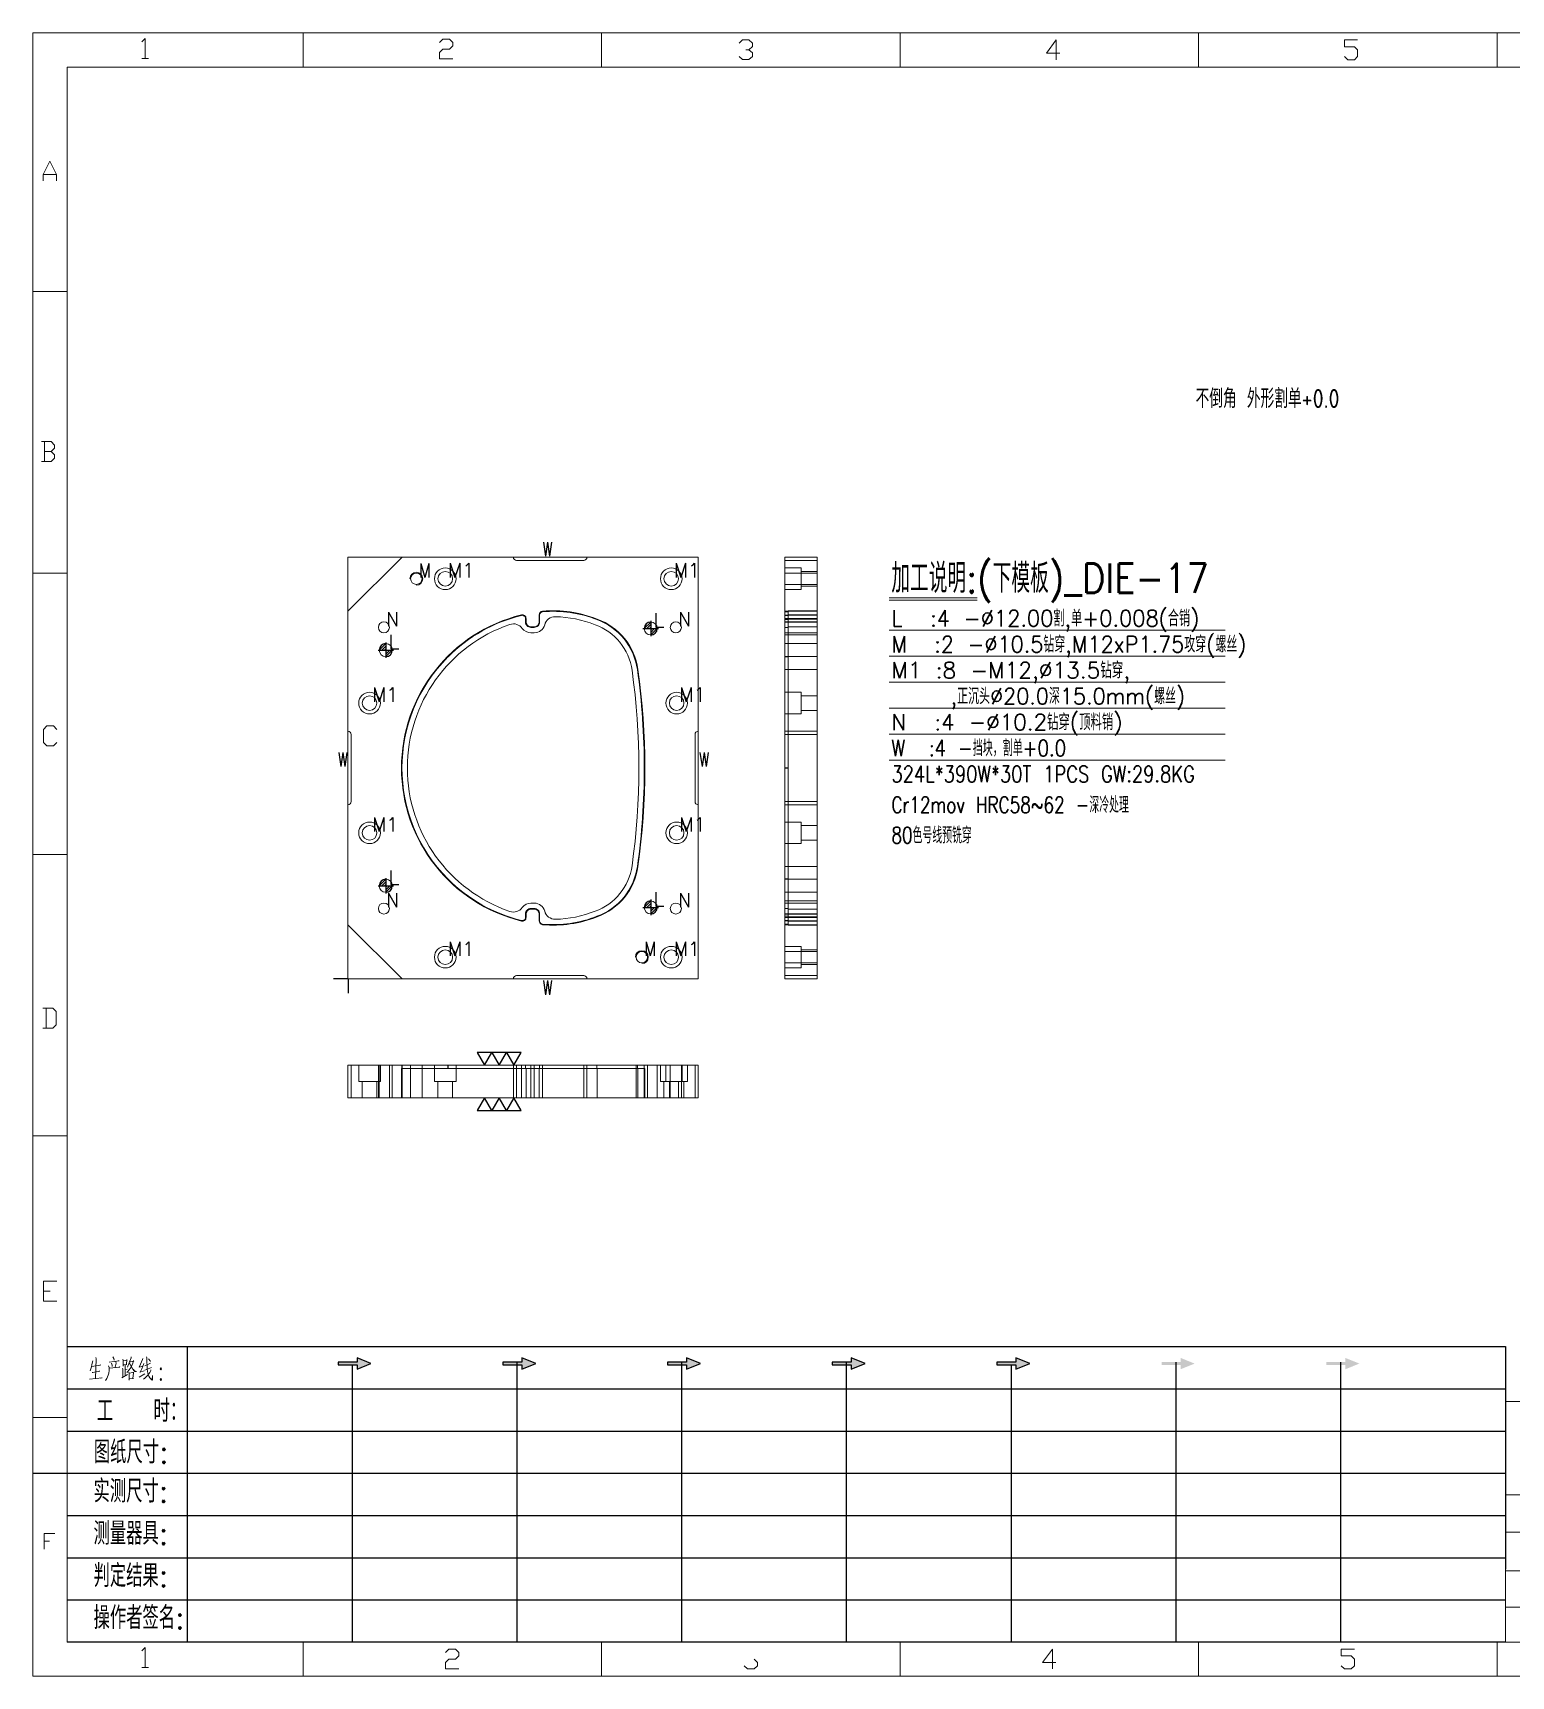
# Model space of a CAD drawing. Header units: millimetres. Extents: x 494 to 18201, y 224 to 11417.
# Drawn here: x 11613 to 12981, y 3577 to 5097 of the extents above; entities that cross this region are included whole.
import ezdxf
from ezdxf.enums import TextEntityAlignment as Align
from ezdxf.lldxf.tags import DXFTag

# ---------------------------------------------------------------- set-up
doc = ezdxf.new("R2010")
doc.units = ezdxf.units.MM
for name, color, linetype in [('DIE', 7, 'Continuous'), ('DIE_W', 1, 'Continuous'), ('DIM', 7, 'Continuous')]:
    doc.layers.add(name, color=color, linetype=linetype)
doc.layers.add('dim_temp', color=161, linetype='Continuous', lineweight=9)
doc.styles.add('chinesef_fs', font='txt.shx', dxfattribs={"bigfont": 'gbcbig.shx'})
doc.styles.add('gbenor', font='gbenor.shx', dxfattribs={"bigfont": 'gbcbig.shx'})
doc.styles.add('gbenor_', font='gbenor.shx', dxfattribs={"bigfont": 'gbcbig'})
doc.styles.get("Standard").update_dxf_attribs({"font": 'arial.ttf'})
doc.styles.add('TXT', font='txt.shx', dxfattribs={"width": 0.8, "bigfont": 'ctxt.shx'})
tags = doc.linetypes.add('DASHED', pattern='A,12.86,[0,arial.ttf,S=0,R=0,X=0,Y=0],-12.86', length=25.72).pattern_tags.tags
tags[12:13] = [DXFTag(74, 4), DXFTag(75, 0), DXFTag(340, '0'), DXFTag(46, 0.0), DXFTag(50, 0.0), DXFTag(44, 0.0), DXFTag(45, 0.0)]
doc.dimstyles.get("Standard").update_dxf_attribs({"dimtxt": 0.18, "dimasz": 0.18, "dimexe": 0.18, "dimexo": 0.0625, "dimgap": 0.09, "dimtad": 0, "dimtih": 1, "dimtoh": 1, "dimdec": 4, "dimzin": 0, "dimdsep": 46, "dimtxsty": 'Standard', "dimcen": 0.09, "dimadec": 0, "dimazin": 0, "dimtfac": 1, "dimtdec": 4, "dimtofl": 0, "dimtmove": 0, "dimatfit": 3, "dimfxl": 1, "dimtolj": 1, "dimtzin": 0, "dimarcsym": 0})

# ---------------------------------------------------------------- blocks, each defined once
blk = doc.blocks.new('*D21')
at = {"layer": 'Defpoints', "color": 0, "transparency": 16777216}
for p in [(11891.4, 4221.7), (11904.8, 4221.7), (11904.8, 4221.7)]:
    blk.add_point(p, dxfattribs=at)
at = {"layer": 'dim_temp', "color": 0, "lineweight": -2, "transparency": 16777216}
blk.add_line((11904.7, 4221.7), (11891.4, 4221.7), dxfattribs=at)
at = {"layer": 'dim_temp', "color": 0, "lineweight": 18, "transparency": 16777216, "insert": (11890.9, 4221.7), "char_height": 0.18, "attachment_point": 5}
blk.add_mtext('\\A1;0.0000', dxfattribs=at)
blk = doc.blocks.new('*D22')
at = {"layer": 'Defpoints', "color": 0, "transparency": 16777216}
for p in [(11904.8, 4221.7), (11904.8, 4221.7), (11904.8, 4208.4)]:
    blk.add_point(p, dxfattribs=at)
at = {"layer": 'dim_temp', "color": 0, "lineweight": -2, "transparency": 16777216}
blk.add_line((11904.8, 4221.6), (11904.8, 4208.4), dxfattribs=at)
at = {"layer": 'dim_temp', "color": 0, "lineweight": 18, "transparency": 16777216, "insert": (11904.8, 4207.9), "char_height": 0.18, "attachment_point": 5, "rotation": 90}
blk.add_mtext('\\A1;0.0000', dxfattribs=at)
blk = doc.blocks.new('pg_hx_L0')
at = {"color": 230}
for p, q in [((-0.6, 0), (0.6, 0)), ((-0.5, 0), (0, 0.5)), ((-0.3, 0), (0, 0.3)), ((-0.1, 0), (0, 0.1)), ((0, 0.6), (0, -0.6)), ((0.1, 0), (0, -0.1)), ((0.5, 0), (0, -0.5)), ((0.3, 0), (0, -0.3))]:
    blk.add_line(p, q, dxfattribs=at)
for start, end in [(90, 180), (270, 0)]:
    blk.add_arc((0, 0), 0.5, start, end, dxfattribs=at)
blk = doc.blocks.new('pg_hx_LLL0')
blk.add_blockref('pg_hx_L0', (0, 0))
blk = doc.blocks.new('YFFH+A0')
at = {"color": 4, "ltscale": 2}
blk.add_lwpolyline([(-3.46, -6), (0, -4), (-3.46, -2), (0, 0), (-3.46, 2), (0, 4), (-3.46, 6), (-3.46, -6)], close=True, dxfattribs=at)
blk = doc.blocks.new('XYMFH-A0')
at = {"xscale": 0.0833, "yscale": 0.0833, "zscale": 0.0833}
blk.add_blockref('YFFH+A0', (0, 0), dxfattribs=at)
blk = doc.blocks.new('U9')
for points in [[(-1468.2, -974.4), (-1468.2, -977.5), (-1458, -973.4), (-1468.2, -969.3), (-1468.2, -972.3), (-1482.1, -972.3), (-1482.1, -974.4)], [(-1347.7, -974.4), (-1347.7, -977.5), (-1337.5, -973.4), (-1347.7, -969.3), (-1347.7, -972.3), (-1361.6, -972.3), (-1361.6, -974.4)], [(-1227.2, -974.4), (-1227.2, -977.5), (-1217, -973.4), (-1227.2, -969.3), (-1227.2, -972.3), (-1241.1, -972.3), (-1241.1, -974.4)], [(-1106.7, -974.4), (-1106.7, -977.5), (-1096.5, -973.4), (-1106.7, -969.3), (-1106.7, -972.3), (-1120.6, -972.3), (-1120.6, -974.4)], [(-986.2, -974.4), (-986.2, -977.5), (-976, -973.4), (-986.2, -969.3), (-986.2, -972.3), (-1000.1, -972.3), (-1000.1, -974.4)], [(-865.7, -974.4), (-865.7, -977.5), (-855.5, -973.4), (-865.7, -969.3), (-865.7, -972.3), (-879.6, -972.3), (-879.6, -974.4)], [(-745.2, -974.4), (-745.2, -977.5), (-735, -973.4), (-745.2, -969.3), (-745.2, -972.3), (-759.1, -972.3), (-759.1, -974.4)]]:
    blk.add_hatch(color=3).paths.add_polyline_path(points)
at = {"color": 254, "lineweight": 18}
for p, q in [((-1705.3, 0), (-1705.3, -1202)), ((-1705.3, 0), (0, 0)), ((-1071, 0), (-1071, -25)), ((-852.6, 0), (-852.6, -25)), ((-634.3, 0), (-634.3, -25)), ((-1680.3, -1177.1), (-1680.3, -25)), ((-1680.3, -25), (-25, -25)), ((-1705.3, -189.2), (-1680.3, -189.2)), ((-1705.3, -395.1), (-1680.3, -395.1)), ((-1705.3, -601), (-1680.3, -601)), ((-1705.3, -806.9), (-1680.3, -806.9)), ((-628.2, -1001.2), (-25, -1001.2)), ((-1705.3, -1012.8), (-1680.3, -1012.8)), ((-628.1, -1069.5), (-25, -1069.5)), ((-25, -1096.6), (-628.1, -1096.6)), ((-25, -1125.1), (-628.1, -1125.1)), ((-25, -1151.5), (-628.1, -1151.5)), ((-1680.3, -1177.1), (-25, -1177.1)), ((-1071, -1202), (-1071, -1177.1)), ((-852.6, -1202), (-852.6, -1177.1)), ((-634.3, -1202), (-634.3, -1177.1)), ((-1705.3, -1202), (0, -1202))]:
    blk.add_line(p, q, dxfattribs=at)
at = {"color": 254, "linetype": 'Continuous', "lineweight": 18}
for p, q in [((-1507.7, 0), (-1507.7, -25)), ((-1289.4, 0), (-1289.4, -25)), ((-628.2, -1001.2), (-628.2, -1177.1)), ((-628.1, -1001.2), (-628.1, -1177.1)), ((-1507.7, -1202), (-1507.7, -1177.1)), ((-1289.4, -1202), (-1289.4, -1177.1))]:
    blk.add_line(p, q, dxfattribs=at)
for p, q in [((-1679.7, -961), (-628.1, -961)), ((-628.1, -961), (-628.1, -1123.7)), ((-1679.7, -991.9), (-628.1, -991.9)), ((-1680.3, -1022.8), (-628.1, -1022.8)), ((-1705.2, -1053.6), (-628.1, -1053.6)), ((-1680.3, -1084.5), (-628.1, -1084.5)), ((-1680.3, -1115.4), (-628.1, -1115.4)), ((-1680.3, -1146.2), (-628.1, -1146.2))]:
    blk.add_line(p, q)
at = {"color": 254}
for p, q in [((-1592.2, -1177.1), (-1592.2, -961)), ((-1351.1, -1177.1), (-1351.1, -972.3)), ((-1230.6, -1177.1), (-1230.6, -972.3)), ((-1110.1, -1177.1), (-1110.1, -972.3)), ((-869.1, -1177.1), (-869.1, -972.3)), ((-748.6, -1177.1), (-748.6, -972.3)), ((-1471.6, -1177.1), (-1471.6, -974.3)), ((-989.6, -1177.1), (-989.6, -974.4)), ((-628.1, -1177.1), (-1679.7, -1177.1))]:
    blk.add_line(p, q, dxfattribs=at)
at = {"color": 92, "lineweight": 18}
for points in [[(-1625.6, -6.6), (-1623.2, -4.1), (-1623.2, -18.7)], [(-1407.8, -7), (-1405.4, -4.6), (-1400.5, -4.6), (-1398.1, -7), (-1398.1, -9.4), (-1400.5, -11.9), (-1405.4, -11.9), (-1407.8, -14.3), (-1407.8, -19.1), (-1398.1, -19.1)], [(-1188.7, -7.5), (-1186.3, -5), (-1181.5, -5), (-1179, -7.5), (-1179, -9.9), (-1181.5, -12.3), (-1183.9, -12.3)], [(-954.2, -14.9), (-963.9, -14.9), (-956.7, -5.2), (-956.7, -19.8)], [(-746, -17.4), (-743.5, -19.8), (-738.7, -19.8), (-736.3, -17.4), (-736.3, -12.5), (-738.7, -10.1), (-746, -10.1), (-746, -5.2), (-736.3, -5.2)], [(-1625.6, -18.7), (-1620.7, -18.7)], [(-1181.5, -12.3), (-1179, -14.7), (-1179, -17.2), (-1181.5, -19.6), (-1186.3, -19.6), (-1188.7, -17.2)], [(-1697.8, -108.3), (-1697.8, -103.5), (-1692.9, -93.8), (-1688.1, -103.5), (-1688.1, -108.3)], [(-1697.8, -103.5), (-1688.1, -103.5)], [(-1691.8, -306.3), (-1689.4, -303.9), (-1689.4, -301.5), (-1691.8, -299), (-1699.1, -299)], [(-1696.7, -299), (-1696.7, -313.6)], [(-1699.1, -313.6), (-1691.8, -313.6), (-1689.4, -311.2), (-1689.4, -308.7), (-1691.8, -306.3), (-1696.7, -306.3)], [(-1687.7, -519.2), (-1690.1, -521.6), (-1695, -521.6), (-1697.4, -519.2), (-1697.4, -509.5), (-1695, -507), (-1690.1, -507), (-1687.7, -509.5)], [(-1697.9, -728.1), (-1690.6, -728.1), (-1688.2, -725.6), (-1688.2, -715.9), (-1690.6, -713.5), (-1697.9, -713.5)], [(-1695.5, -713.5), (-1695.5, -728.1)], [(-1687.7, -927.7), (-1697.4, -927.7), (-1697.4, -913.2), (-1687.7, -913.2)], [(-1697.4, -920.4), (-1692.6, -920.4)], [(-1697, -1109.2), (-1697, -1097.6), (-1689.2, -1097.6)], [(-1697, -1103.4), (-1693.1, -1103.4)], [(-1625.6, -1183.5), (-1623.2, -1181.1), (-1623.2, -1195.7)], [(-1403.4, -1184.7), (-1401, -1182.3), (-1396.1, -1182.3), (-1393.7, -1184.7), (-1393.7, -1187.1), (-1396.1, -1189.5), (-1401, -1189.5), (-1403.4, -1192), (-1403.4, -1196.8), (-1393.7, -1196.8)], [(-1177.8, -1189.5), (-1175.3, -1192), (-1175.3, -1194.4), (-1177.8, -1196.8), (-1182.6, -1196.8), (-1185, -1194.4)], [(-957, -1192), (-966.7, -1192), (-959.4, -1182.3), (-959.4, -1196.8)], [(-748.3, -1194.4), (-745.9, -1196.8), (-741, -1196.8), (-738.6, -1194.4), (-738.6, -1189.5), (-741, -1187.1), (-748.3, -1187.1), (-748.3, -1182.3), (-738.6, -1182.3)], [(-1625.6, -1195.7), (-1620.7, -1195.7)]]:
    blk.add_lwpolyline(points, dxfattribs=at)
at = {"color": 92, "lineweight": 0}
for points in [[(-1661.5, -971.4), (-1661.6, -972.2), (-1662.1, -974.3), (-1662.5, -975.8), (-1662.9, -977.3), (-1663.4, -978.7)], [(-1659.2, -968.9), (-1659, -969.9), (-1659.4, -984.4)], [(-1649.6, -972.4), (-1642.2, -971.4), (-1642.4, -971.3), (-1643, -971.5)], [(-1647.2, -975.5), (-1647.3, -974.5), (-1647.8, -973)], [(-1646.8, -968.4), (-1646.1, -969.8), (-1645.8, -970.8)], [(-1644.5, -972.2), (-1644.4, -973.2), (-1645.2, -976.1)], [(-1639.4, -970.2), (-1639.2, -971.1), (-1639.2, -972.4), (-1639.2, -974.3), (-1639.2, -975.4), (-1639.1, -974.4), (-1636.5, -974), (-1636.7, -974), (-1636.5, -970.4), (-1636.5, -970.7), (-1636.5, -971), (-1639.1, -971.4)], [(-1634.2, -972.1), (-1633.9, -972.2), (-1631.4, -971.7), (-1631.6, -971.1), (-1632.2, -973.2), (-1632.8, -974.7), (-1633.2, -975.6), (-1633.9, -976.7), (-1635, -978.2), (-1635.8, -979.3), (-1636.6, -980)], [(-1633.4, -968.5), (-1633.5, -969.3), (-1634.5, -972.1), (-1635.1, -973.6), (-1635.8, -975.4), (-1636.1, -975.9)], [(-1634.6, -973.4), (-1634.3, -973.7), (-1633.1, -975.8), (-1632.1, -977.4), (-1631.2, -978.8), (-1630.9, -979.1), (-1629.4, -979.1), (-1631, -978.8), (-1631.8, -977.8)], [(-1624.9, -969.6), (-1625, -970.3), (-1626.5, -973.9), (-1627.5, -975.9), (-1624.9, -975.4)], [(-1624.2, -973.3), (-1625.7, -977.3), (-1626.8, -979.6), (-1627, -979.7), (-1624, -978.7)], [(-1623.3, -975.1), (-1619.3, -973.2)], [(-1622.1, -968.5), (-1622, -969.2), (-1622, -972.4), (-1621.8, -974.7), (-1621.7, -976.1), (-1621.6, -977.6), (-1621.4, -978.9), (-1621.2, -980.3), (-1620.9, -981.4), (-1620.4, -982.5), (-1619.7, -983.7), (-1619.1, -984.5), (-1618.4, -985.2), (-1617.9, -985.5), (-1617.7, -982.2), (-1618.1, -985.4)], [(-1619.3, -971.8), (-1619.5, -971.3), (-1620.6, -970)], [(-1663.9, -984.8), (-1659.3, -984.4), (-1654.5, -983.9), (-1654.8, -983.7), (-1655.6, -984)], [(-1662.3, -975.6), (-1655.9, -974.5), (-1656, -974.4), (-1656.4, -974.7)], [(-1661.8, -979.9), (-1661.6, -979.9), (-1661.4, -979.9), (-1656.4, -978.9), (-1656.8, -978.9), (-1657.5, -979.1)], [(-1649.6, -976.2), (-1649.6, -978.4), (-1649.8, -980.3), (-1650.1, -981.8), (-1650.6, -983), (-1651.2, -984.3), (-1651.6, -985.1), (-1652.2, -985.8)], [(-1642.4, -975.9), (-1641.9, -975.8), (-1641.8, -975.9), (-1649.6, -976.7), (-1649.6, -976.2), (-1649.9, -975)], [(-1640.2, -983.7), (-1636, -981.5)], [(-1639.8, -976.7), (-1639.6, -977.3), (-1639.5, -983.2)], [(-1637.7, -974.3), (-1637.8, -982.3)], [(-1637.7, -977.8), (-1636.3, -977.6)], [(-1635.1, -979.6), (-1634.9, -980.3), (-1634.9, -985.6), (-1635, -985), (-1634.9, -984.5), (-1631.7, -984.3), (-1632.1, -984.3), (-1631.8, -980.2), (-1631.8, -979.6), (-1631.6, -980), (-1632.1, -980), (-1634.8, -980.4)], [(-1627.6, -983.4), (-1623.4, -980.8)], [(-1618.9, -978), (-1619, -978.5), (-1619.7, -979.9), (-1620.5, -981), (-1621.4, -982.1), (-1622.4, -983.2), (-1623.5, -984.1), (-1624.3, -984.8)], [(-1623.5, -978.1), (-1618.5, -976.2)]]:
    blk.add_lwpolyline(points, dxfattribs=at)
for points in [[(-1458, -973.4), (-1468.2, -969.3), (-1468.2, -972.3), (-1482.1, -972.3), (-1482.1, -974.4), (-1468.2, -974.4), (-1468.2, -977.5), (-1458, -973.4)], [(-1337.5, -973.4), (-1347.7, -969.3), (-1347.7, -972.3), (-1361.6, -972.3), (-1361.6, -974.4), (-1347.7, -974.4), (-1347.7, -977.5), (-1337.5, -973.4)], [(-1217, -973.4), (-1227.2, -969.3), (-1227.2, -972.3), (-1241.1, -972.3), (-1241.1, -974.4), (-1227.2, -974.4), (-1227.2, -977.5), (-1217, -973.4)], [(-1096.5, -973.4), (-1106.7, -969.3), (-1106.7, -972.3), (-1120.6, -972.3), (-1120.6, -974.4), (-1106.7, -974.4), (-1106.7, -977.5), (-1096.5, -973.4)], [(-976, -973.4), (-986.2, -969.3), (-986.2, -972.3), (-1000.1, -972.3), (-1000.1, -974.4), (-986.2, -974.4), (-986.2, -977.5), (-976, -973.4)]]:
    blk.add_lwpolyline(points)
for points in [[(-1611.8, -978), (-1611.3, -977.3), (-1611.8, -976.6), (-1612.3, -977.3)], [(-1611.8, -985.8), (-1611.3, -985.1), (-1611.8, -984.4), (-1612.3, -985.1)]]:
    blk.add_lwpolyline(points, close=True, dxfattribs=at)
at = {"color": 3, "style": 'chinesef_fs'}
for s, p in [('工  时：', (-1658.5, -1016.2)), ('图纸尺寸:', (-1660.7, -1046.4)), ('实测尺寸:', (-1660.9, -1075)), ('测量器具:', (-1660.9, -1105.9)), ('判定结果:', (-1660.9, -1136.8)), ('操作者签名:', (-1660.9, -1167.6))]:
    blk.add_text(s, height=16.56, dxfattribs=at).set_placement(p)
at = {"lineweight": 18, "style": 'gbenor_'}
blk.add_attdef('文档路径', (-272.5, -941.3), '', height=12, dxfattribs=at)
at = {"lineweight": 20, "style": 'TXT'}
for tag, height, p in [('18-**-**', 11, (-447.2, -1029.4)), ('客户名称', 10.9, (-531.8, -1111.7, 0)), ('料厚:', 10.9, (-531.7, -1139.2, 0))]:
    blk.add_attdef(tag, text='', height=height, dxfattribs=at).set_placement(p, align=Align.MIDDLE)
for tag, p, height in [('88888', (-457.8, -1062.2), 10), ('材质:', (-565.5, -1088.8, 0), 10.9), ('核准', (-445.4, -1116.1, 0), 10.9), ('设计', (-445.8, -1142.5, 0), 10.9), ('绘图', (-446.2, -1168.9, 0), 10.9)]:
    blk.add_attdef(tag, p, '', height=height, dxfattribs=at)
for tag, p, height, width in [('3', (-199.2, -1062.6), 10.7, 0.7), ('4', (-199.2, -1089.2), 10.7, 0.7), ('核准日期', (-329.7, -1118.3, 0), 10.9, 0.68), ('设计日期', (-329.7, -1145.1, 0), 10.9, 0.68), ('1', (-187.6, -1144.2), 9.85, 0.7), ('绘图日期', (-329.8, -1170.7, 0), 10.9, 0.68), ('2', (-199, -1168.8), 9.85, 0.7)]:
    blk.add_attdef(tag, p, '', height=height, dxfattribs=dict(at, width=width))

msp = doc.modelspace()

# ---------------------------------------------------------------- linework, layer by layer
at = {"layer": 'DIE', "color": 31, "linetype": 'Continuous', "lineweight": 13}
for p, q in [((11904.75734, 4561.70832), (11954.75734, 4611.70832)), ((11954.75734, 4221.70832), (11904.75734, 4271.70832)), ((11954.75734, 4141.70832), (11904.75734, 4141.70832)), ((11904.75734, 4141.70832), (11904.75734, 4111.70832)), ((11954.75734, 4141.70832), (11954.75734, 4111.70832)), ((11954.75734, 4111.70832), (11904.75734, 4111.70832))]:
    msp.add_line(p, q, dxfattribs=at)
at = {"layer": 'DIE', "color": 11, "linetype": 'Continuous', "lineweight": 13}
for p, q in [((11954.75734, 4611.70832), (12057.75734, 4611.70832)), ((12125.75734, 4611.70832), (12228.75734, 4611.70832)), ((12228.75734, 4611.70832), (12228.75734, 4450.70873)), ((12308.75734, 4611.70832), (12308.75734, 4450.70873)), ((12308.75734, 4611.70832), (12338.75734, 4611.70832)), ((12338.75734, 4611.70832), (12338.75734, 4450.70873)), ((11904.75734, 4450.70873), (11904.75734, 4561.70832)), ((11904.75734, 4271.70832), (11904.75734, 4382.70873)), ((12228.75734, 4382.70873), (12228.75734, 4221.70832)), ((12308.75734, 4382.70873), (12308.75734, 4221.70832)), ((12338.75734, 4382.70873), (12338.75734, 4221.70832)), ((12057.75734, 4221.70832), (11954.75734, 4221.70832)), ((12228.75734, 4221.70832), (12125.75734, 4221.70832)), ((12308.75734, 4221.70832), (12338.75734, 4221.70832)), ((12057.75734, 4141.70832), (11954.75734, 4141.70832)), ((12228.75734, 4141.70832), (12125.75734, 4141.70832)), ((12228.75734, 4141.70832), (12228.75734, 4111.70832)), ((12057.75734, 4111.70832), (11954.75734, 4111.70832)), ((12228.75734, 4111.70832), (12125.75734, 4111.70832))]:
    msp.add_line(p, q, dxfattribs=at)
at = {"layer": 'DIE', "color": 31, "linetype": 'DASHED', "lineweight": 13, "ltscale": 0.586554}
for p, q in [((12323.75734, 4601.70832), (12308.75734, 4601.70832)), ((12323.75734, 4591.70832), (12323.75734, 4601.70832)), ((12338.75734, 4598.46182), (12323.75734, 4598.46182)), ((12323.75734, 4581.70832), (12323.75734, 4591.70832)), ((12308.75734, 4581.70832), (12323.75734, 4581.70832)), ((12323.75734, 4584.95482), (12338.75734, 4584.95482)), ((12308.75734, 4561.70832), (12338.75734, 4561.70832)), ((12338.75734, 4562.11326), (12311.75734, 4562.11326)), ((12311.75734, 4562.11326), (12311.75734, 4554.35294)), ((12069.48044, 4554.8849), (12069.48044, 4551.73042)), ((12073.98044, 4547.23042), (12077.04044, 4547.23042)), ((12081.54044, 4551.73042), (12081.54044, 4558.18516)), ((12338.75734, 4551.80923), (12308.75734, 4551.80923)), ((12338.75734, 4558.3849), (12311.75734, 4558.3849)), ((12338.75734, 4554.35294), (12311.75734, 4554.35294)), ((12311.75734, 4554.35294), (12311.75734, 4507.89398)), ((12338.75734, 4547.23042), (12311.75734, 4547.23042)), ((12308.75734, 4541.60823), (12338.75734, 4541.60823)), ((12311.75734, 4507.89398), (12311.75734, 4325.5226)), ((12323.75734, 4486.70832), (12308.75734, 4486.70832)), ((12323.75734, 4476.70832), (12323.75734, 4486.70832)), ((12338.75734, 4483.46182), (12323.75734, 4483.46182)), ((12323.75734, 4466.70832), (12323.75734, 4476.70832)), ((12323.75734, 4469.95482), (12338.75734, 4469.95482)), ((12308.75734, 4466.70832), (12323.75734, 4466.70832)), ((12323.75734, 4366.70913), (12308.75734, 4366.70913)), ((12323.75734, 4356.70913), (12323.75734, 4366.70913)), ((12338.75734, 4363.46263), (12323.75734, 4363.46263)), ((12323.75734, 4346.70913), (12323.75734, 4356.70913)), ((12323.75734, 4349.95563), (12338.75734, 4349.95563)), ((12308.75734, 4346.70913), (12323.75734, 4346.70913)), ((12311.75734, 4325.5226), (12311.75734, 4279.06363)), ((12077.04044, 4286.18703), (12073.98044, 4286.18703)), ((12338.75734, 4291.80923), (12308.75734, 4291.80923)), ((12338.75734, 4286.18703), (12311.75734, 4286.18703)), ((12069.48044, 4281.68703), (12069.48044, 4278.53187)), ((12081.54044, 4275.23158), (12081.54044, 4281.68703)), ((12308.75734, 4281.60823), (12338.75734, 4281.60823)), ((12308.75734, 4271.70832), (12338.75734, 4271.70832)), ((12311.75734, 4279.06363), (12311.75734, 4271.30339)), ((12338.75734, 4279.06363), (12311.75734, 4279.06363)), ((12311.75734, 4275.03187), (12338.75734, 4275.03187)), ((12311.75734, 4271.30339), (12338.75734, 4271.30339)), ((12323.75734, 4251.70913), (12308.75734, 4251.70913)), ((12323.75734, 4251.70832), (12308.75734, 4251.70832)), ((12323.75734, 4251.70833), (12323.75734, 4251.70913)), ((12323.75734, 4241.70832), (12323.75734, 4251.70832)), ((12338.75734, 4248.46263), (12323.75734, 4248.46263)), ((12338.75734, 4248.46182), (12323.75734, 4248.46182)), ((12323.75734, 4231.70832), (12323.75734, 4241.70832)), ((12308.75734, 4231.70913), (12323.75734, 4231.70913)), ((12308.75734, 4231.70832), (12323.75734, 4231.70832)), ((12323.75734, 4234.95563), (12338.75734, 4234.95563)), ((12323.75734, 4234.95482), (12338.75734, 4234.95482)), ((11914.75734, 4141.70832), (11914.75734, 4126.70832)), ((11932.88035, 4141.70832), (11932.88035, 4111.70832)), ((11934.75734, 4126.70832), (11934.75734, 4141.70832)), ((11943.08135, 4111.70832), (11943.08135, 4141.70832)), ((11954.21639, 4138.70832), (11954.21639, 4111.70832)), ((12065.14312, 4138.70832), (11954.21639, 4138.70832)), ((11984.75734, 4141.70832), (11984.75734, 4126.70832)), ((12004.75734, 4126.70832), (12004.75734, 4141.70832)), ((12069.48044, 4138.70832), (12065.14312, 4138.70832)), ((12073.98044, 4138.70832), (12069.48044, 4138.70832)), ((12069.48044, 4111.70832), (12069.48044, 4138.70832)), ((12077.04044, 4138.70832), (12073.98044, 4138.70832)), ((12081.54044, 4138.70832), (12077.04044, 4138.70832)), ((12084.72716, 4138.70832), (12081.54044, 4138.70832)), ((12081.54044, 4111.70832), (12081.54044, 4138.70832)), ((12135.20675, 4138.70832), (12084.72716, 4138.70832)), ((12135.20675, 4111.70832), (12135.20675, 4138.70832)), ((12172.93295, 4138.70832), (12135.20675, 4138.70832)), ((12179.2983, 4138.70832), (12172.93294, 4138.70832)), ((12179.2983, 4111.70832), (12179.2983, 4138.70832)), ((12193.75734, 4141.70832), (12193.75734, 4126.70832)), ((12198.75734, 4141.70832), (12198.75734, 4126.70832)), ((12202.88035, 4141.70832), (12202.88035, 4111.70832)), ((12213.08135, 4111.70832), (12213.08135, 4141.70832)), ((12213.75734, 4126.70832), (12213.75734, 4141.70832)), ((12218.75734, 4126.70832), (12218.75734, 4141.70832)), ((11934.75734, 4126.70832), (11914.75734, 4126.70832)), ((11918.00384, 4126.70832), (11918.00384, 4111.70832)), ((11931.51084, 4111.70832), (11931.51084, 4126.70832)), ((12004.75734, 4126.70832), (11984.75734, 4126.70832)), ((11988.00384, 4126.70832), (11988.00384, 4111.70832)), ((12001.51084, 4111.70832), (12001.51084, 4126.70832)), ((12213.75734, 4126.70832), (12193.75734, 4126.70832)), ((12197.00384, 4126.70832), (12197.00384, 4111.70832)), ((12202.00384, 4126.70832), (12202.00384, 4111.70832)), ((12210.51084, 4111.70832), (12210.51084, 4126.70832)), ((12218.75734, 4126.70832), (12213.75706, 4126.70832)), ((12215.51084, 4111.70832), (12215.51084, 4126.70832))]:
    msp.add_line(p, q, dxfattribs=at)
at = {"layer": 'DIE', "color": 5, "linetype": 'DASHED', "lineweight": 13, "ltscale": 0.586554}
for p, q in [((12338.75734, 4596.96173), (12308.75734, 4596.96173)), ((12308.75734, 4586.45573), (12338.75734, 4586.45573)), ((12338.75734, 4246.96173), (12308.75734, 4246.96173)), ((12308.75734, 4236.45573), (12338.75734, 4236.45573)), ((11962.72785, 4141.70832), (11962.72785, 4111.70832)), ((11973.23385, 4111.70832), (11973.23385, 4141.70832)), ((12171.28084, 4141.70832), (12171.28084, 4111.70832)), ((12181.78684, 4111.70832), (12181.78684, 4141.70832))]:
    msp.add_line(p, q, dxfattribs=at)
at = {"layer": 'DIE', "color": 155, "linetype": 'DASHED', "lineweight": 13, "ltscale": 0.586554}
for p, q in [((12308.75734, 4561.17313), (12311.75734, 4561.17313)), ((12338.75734, 4561.67112), (12311.75734, 4561.67112)), ((12308.75734, 4558.18516), (12311.75734, 4558.18516)), ((12308.75734, 4557.79778), (12311.75734, 4557.79778)), ((12308.75734, 4554.8849), (12311.75734, 4554.8849)), ((12308.75734, 4551.73042), (12311.75734, 4551.73042)), ((12308.75734, 4551.73042), (12311.75734, 4551.73042)), ((12338.75734, 4558.28326), (12311.75734, 4558.28326)), ((12338.75734, 4558.18516), (12311.75734, 4558.18516)), ((12338.75734, 4554.8849), (12311.75734, 4554.8849)), ((12338.75734, 4551.73042), (12311.75734, 4551.73042)), ((12338.75734, 4551.73042), (12311.75734, 4551.73042)), ((12308.75734, 4507.82451), (12311.75734, 4507.82451)), ((12338.75734, 4507.89398), (12311.75734, 4507.89398)), ((12308.75734, 4447.70873), (12338.75734, 4447.70873)), ((12338.75734, 4385.70873), (12308.75734, 4385.70873)), ((12308.75734, 4325.59206), (12311.75734, 4325.59206)), ((12338.75734, 4325.5226), (12311.75734, 4325.5226)), ((12308.75734, 4281.68703), (12311.75734, 4281.68703)), ((12308.75734, 4281.68703), (12311.75734, 4281.68703)), ((12308.75734, 4278.53187), (12311.75734, 4278.53187)), ((12308.75734, 4275.61899), (12311.75734, 4275.61899)), ((12308.75734, 4275.23158), (12311.75734, 4275.23158)), ((12308.75734, 4272.24362), (12311.75734, 4272.24362)), ((12338.75734, 4281.68703), (12311.75734, 4281.68703)), ((12338.75734, 4281.68703), (12311.75734, 4281.68703)), ((12338.75734, 4278.53187), (12311.75734, 4278.53187)), ((12338.75734, 4275.23158), (12311.75734, 4275.23158)), ((12338.75734, 4275.1335), (12311.75734, 4275.1335)), ((12338.75734, 4271.74562), (12311.75734, 4271.74562)), ((12060.75734, 4111.70832), (12060.75734, 4141.70832)), ((12065.14312, 4111.70832), (12065.14312, 4138.70832)), ((12065.14312, 4111.70832), (12065.14312, 4138.70832)), ((12065.26274, 4141.70832), (12065.26274, 4138.70832)), ((12065.26274, 4141.70832), (12065.26274, 4138.70832)), ((12073.98044, 4141.70832), (12073.98044, 4138.70832)), ((12073.98044, 4141.70832), (12073.98044, 4138.70832)), ((12073.98044, 4111.70832), (12073.98044, 4138.70832)), ((12073.98044, 4111.70832), (12073.98044, 4138.70832)), ((12077.04044, 4141.70832), (12077.04044, 4138.70832)), ((12077.04044, 4141.70832), (12077.04044, 4138.70832)), ((12077.04044, 4111.70832), (12077.04044, 4138.70832)), ((12077.04044, 4111.70832), (12077.04044, 4138.70832)), ((12084.72716, 4111.70832), (12084.72716, 4138.70832)), ((12084.7272, 4111.70832), (12084.7272, 4138.70832)), ((12084.77191, 4141.70832), (12084.77191, 4138.70832)), ((12084.77195, 4141.70832), (12084.77195, 4138.70832)), ((12122.75734, 4141.70832), (12122.75734, 4111.70832)), ((12172.43779, 4141.70832), (12172.43779, 4138.70832)), ((12172.43779, 4141.70832), (12172.43779, 4138.70832)), ((12172.93294, 4111.70832), (12172.93294, 4138.70832)), ((12172.93295, 4111.70832), (12172.93295, 4138.70832))]:
    msp.add_line(p, q, dxfattribs=at)
at = {"layer": 'DIE', "color": 155, "linetype": 'Continuous', "lineweight": 13}
for p, q in [((12338.75734, 4447.70873), (12308.75734, 4447.70873)), ((12308.75734, 4385.70873), (12338.75734, 4385.70873)), ((12060.75734, 4141.70832), (12060.75734, 4111.70832)), ((12122.75734, 4111.70832), (12122.75734, 4141.70832))]:
    msp.add_line(p, q, dxfattribs=at)
at = {"layer": 'DIE', "color": 42, "linetype": 'Continuous', "lineweight": 13}
for centre, radius in [((11967.98085, 4591.70873), 5.253), ((11994.75734, 4591.70832), 10), ((11994.75734, 4591.70832), 6.7535), ((12203.75734, 4591.70832), 10), ((12203.75734, 4591.70832), 6.7535), ((11937.98085, 4546.70873), 5.1005), ((12207.98085, 4546.70873), 5.1005), ((11924.75734, 4476.70832), 10), ((12208.75734, 4476.70832), 10), ((11924.75734, 4476.70832), 6.7535), ((12208.75734, 4476.70832), 6.7535), ((11924.75734, 4356.70913), 10), ((11924.75734, 4356.70913), 6.7535), ((12208.75734, 4356.70913), 10), ((12208.75734, 4356.70913), 6.7535), ((11937.98085, 4286.70873), 5.1005), ((12207.98085, 4286.70873), 5.1005), ((11994.75734, 4241.70913), 10), ((11994.75734, 4241.70913), 6.7535), ((12176.53384, 4241.70873), 5.253), ((12203.75734, 4241.70832), 10), ((12203.75734, 4241.70832), 6.7535)]:
    msp.add_circle(centre, radius, dxfattribs=at)
at = {"layer": 'DIE', "color": 42, "linetype": 'Continuous', "lineweight": 18}
for centre in [(11967.98085, 4591.70873), (12176.53384, 4241.70873)]:
    msp.add_arc(centre, 6, 270, 180, dxfattribs=at)
at = {"layer": 'DIE', "color": 31, "linetype": 'DASHED', "lineweight": 13, "ltscale": 0.586554}
for centre, radius, start, end in [((12085.04044, 4558.18516), 3.5, 95.13459, 180), ((12094.58805, 4451.9308), 110.18245, 68.367648, 95.13459), ((12100.02518, 4416.70838), 145.80879, 103.841188, 256.158812), ((12065.98044, 4554.8849), 3.5, 0, 103.841188), ((12073.98044, 4551.73042), 4.5, 180, 270), ((12077.04044, 4551.73042), 4.5, 270, 0), ((12115.5496, 4499.84376), 57.94527, 7.985814, 70.169636), ((11522.98382, 4416.70828), 656.31448, 352.013721, 7.986281), ((12115.54959, 4333.57282), 57.94528, 289.830369, 352.014185), ((12073.98044, 4281.68703), 4.5, 90, 180), ((12077.04044, 4281.68703), 4.5, 0, 90), ((12065.98044, 4278.53187), 3.5, 256.158812, 0), ((12085.04044, 4275.23158), 3.5, 180, 264.864737), ((12094.58895, 4381.48203), 110.17864, 264.864737, 291.632631)]:
    msp.add_arc(centre, radius, start, end, dxfattribs=at)
at = {"layer": 'DIE_W', "color": 1, "linetype": 'DASHED', "lineweight": 13, "ltscale": 0.586554}
for p, q in [((12308.75734, 4608.70832), (12338.75734, 4608.70832)), ((12311.75734, 4561.61326), (12308.75734, 4561.61326)), ((12311.75734, 4557.8849), (12308.75734, 4557.8849)), ((12308.75734, 4553.88525), (12311.75734, 4553.88525)), ((12338.75734, 4551.70923), (12308.75734, 4551.70923)), ((12308.75734, 4546.73042), (12311.75734, 4546.73042)), ((12308.75734, 4539.70903), (12338.75734, 4539.70903)), ((12338.75734, 4531.70842), (12308.75734, 4531.70842)), ((12308.75734, 4519.70822), (12338.75734, 4519.70822)), ((12308.75734, 4519.51383), (12311.75734, 4519.51383)), ((12308.75734, 4519.40068), (12311.75734, 4519.40068)), ((12308.75734, 4416.78828), (12311.75734, 4416.78828)), ((12308.75734, 4416.70828), (12311.75734, 4416.70828)), ((12308.75734, 4416.62829), (12311.75734, 4416.62829)), ((12308.75734, 4314.01605), (12311.75734, 4314.01605)), ((12308.75734, 4313.90294), (12311.75734, 4313.90294)), ((12338.75734, 4313.70842), (12308.75734, 4313.70842)), ((12308.75734, 4301.70822), (12338.75734, 4301.70822)), ((12338.75734, 4293.70842), (12308.75734, 4293.70842)), ((12308.75734, 4286.68703), (12311.75734, 4286.68703)), ((12308.75734, 4281.70822), (12338.75734, 4281.70822)), ((12308.75734, 4279.53132), (12311.75734, 4279.53132)), ((12308.75734, 4275.53187), (12311.75734, 4275.53187)), ((12308.75734, 4271.80339), (12311.75734, 4271.80339)), ((12338.75734, 4224.70832), (12308.75734, 4224.70832)), ((11907.75734, 4111.70832), (11907.75734, 4141.70832)), ((11933.75724, 4141.70832), (11933.75724, 4111.70832)), ((11945.75744, 4111.70832), (11945.75744, 4141.70832)), ((11954.71639, 4141.70832), (11954.71639, 4138.70832)), ((11997.21984, 4141.70832), (11997.21984, 4138.70832)), ((11997.21988, 4141.70832), (11997.21988, 4138.70832)), ((11997.33299, 4141.70832), (11997.33299, 4138.70832)), ((12068.98044, 4141.70832), (12068.98044, 4138.70832)), ((12082.04044, 4141.70832), (12082.04044, 4138.70832)), ((12135.02974, 4141.70832), (12135.02974, 4138.70832)), ((12178.7183, 4141.70832), (12178.7183, 4138.70832)), ((12178.75724, 4141.70832), (12178.75724, 4111.70832)), ((12178.79829, 4141.70832), (12178.79829, 4138.70832)), ((12190.75744, 4111.70832), (12190.75744, 4141.70832)), ((12225.75734, 4141.70832), (12225.75734, 4111.70832))]:
    msp.add_line(p, q, dxfattribs=at)
at = {"layer": 'DIE_W', "color": 1, "linetype": 'Continuous', "lineweight": 13}
for p, q in [((12308.75734, 4447.70873), (12308.75734, 4450.70873)), ((12308.75734, 4450.70873), (12338.75734, 4450.70873)), ((12308.75734, 4385.70873), (12308.75734, 4447.70873)), ((12338.75734, 4450.70873), (12338.75734, 4447.70873)), ((12338.75734, 4385.70873), (12338.75734, 4447.70873)), ((12308.75734, 4382.70873), (12308.75734, 4385.70873)), ((12338.75734, 4382.70873), (12308.75734, 4382.70873)), ((12338.75734, 4385.70873), (12338.75734, 4382.70873)), ((12057.75734, 4141.70832), (12060.75734, 4141.70832)), ((12057.75734, 4111.70832), (12057.75734, 4141.70832)), ((12060.75734, 4141.70832), (12122.75734, 4141.70832)), ((12125.75734, 4141.70832), (12122.75734, 4141.70832)), ((12125.75734, 4141.70832), (12125.75734, 4111.70832)), ((12060.75734, 4111.70832), (12057.75734, 4111.70832)), ((12060.75734, 4111.70832), (12122.75734, 4111.70832)), ((12125.75734, 4111.70832), (12122.75734, 4111.70832))]:
    msp.add_line(p, q, dxfattribs=at)
for points in [[(12057.75734, 4611.70832, 0.4142135624), (12060.75734, 4608.70832), (12122.75734, 4608.70832, 0.4142135624), (12125.75734, 4611.70832)], [(11904.75734, 4382.70873, 0.4142135624), (11907.75734, 4385.70873), (11907.75734, 4447.70873, 0.4142135624), (11904.75734, 4450.70873)], [(12228.75734, 4450.70873, 0.4142135624), (12225.75734, 4447.70873), (12225.75734, 4385.70873, 0.4142135624), (12228.75734, 4382.70873)], [(12125.75734, 4221.70832, 0.4142135624), (12122.75734, 4224.70832), (12060.75734, 4224.70832, 0.4142135624), (12057.75734, 4221.70832)]]:
    msp.add_lwpolyline(points, format="xyb", dxfattribs=at)
msp.add_lwpolyline([(12172.43772, 4507.82502, 0.2782229215), (12135.02974, 4553.88525, 0.1173449569), (12084.77195, 4561.17313, 0.3882028176), (12082.04044, 4558.18516), (12082.04044, 4551.73042, -0.4142135624), (12077.04044, 4546.73042), (12073.98044, 4546.73042, -0.4142135624), (12068.98044, 4551.73042), (12068.98044, 4554.8849, 0.4868750817), (12065.26274, 4557.79778, 0.1366595267), (11997.33299, 4519.51383), (11997.33299, 4519.40068), (11997.21984, 4519.40068, 0.4138914684), (11997.21988, 4314.01605), (11997.33299, 4314.01605), (11997.33299, 4313.90294, 0.1366595267), (12065.26274, 4275.61899, 0.4868750817), (12068.98044, 4278.53187), (12068.98044, 4281.68703, -0.4142135624), (12073.98044, 4286.68703), (12077.04044, 4286.68703, -0.4142135624), (12082.04044, 4281.68703), (12082.04044, 4275.23158, 0.3881994389), (12084.77191, 4272.24362, 0.1173491499), (12135.02973, 4279.53132, 0.2782229564), (12172.43772, 4325.59156, 0.0348304935), (12178.79829, 4416.62829), (12178.7183, 4416.70828), (12178.79829, 4416.78828, 0.0348304981)], format="xyb", close=True, dxfattribs=at)
for centre in [(12184.75734, 4545.70913), (11939.75734, 4525.70832), (11939.75734, 4307.70832), (12184.75734, 4287.70832)]:
    msp.add_circle(centre, 6.0001, dxfattribs=at)
at = {"layer": 'DIM', "color": 8, "linetype": 'Continuous', "lineweight": 18}
for p, q in [((12405.14357, 4574.02916), (12486.79157, 4574.02916)), ((12405.14357, 4571.77916), (12486.79157, 4571.77916)), ((12405.14357, 4544.02916), (12716.18357, 4544.02916)), ((12405.14357, 4520.02916), (12716.18357, 4520.02916)), ((12405.14357, 4496.02916), (12716.18357, 4496.02916)), ((12405.14357, 4472.02916), (12716.18357, 4472.02916)), ((12405.14357, 4448.02916), (12716.18357, 4448.02916)), ((12405.14357, 4424.02916), (12716.18357, 4424.02916))]:
    msp.add_line(p, q, dxfattribs=at)
at = {"layer": 'DIM', "color": 252, "linetype": 'DASHED', "lineweight": 18, "ltscale": 0.586554}
msp.add_lwpolyline([(11904.75734, 4221.70832), (12228.75734, 4221.70832), (12228.75734, 4611.70832), (11904.75734, 4611.70832)], close=True, dxfattribs=at)
at = {"layer": 'DIM', "color": 80, "lineweight": 18}
msp.add_lwpolyline([(12086.70536, 4549.16345, -0.3400667694), (12077.04044, 4541.73042), (12073.98044, 4541.73042, -0.2402292822), (12065.88692, 4545.85717, 0.3294751453), (12054.55251, 4549.44419, 0.7144715633), (12054.55208, 4283.97273, 0.329485388), (12065.88672, 4287.56001, -0.2402382049), (12073.98044, 4291.68703), (12077.04044, 4291.68703, -0.3400786148), (12086.70546, 4284.25359, 0.3453356096), (12096.55866, 4276.82192, 0.0901377306), (12133.26053, 4284.20856, 0.2786250782), (12167.48622, 4326.28624, 0.0698068909), (12167.48622, 4507.13034, 0.2786249806), (12133.26054, 4549.20801, 0.0901348416), (12096.55851, 4556.59471, 0.3453255448)], format="xyb", close=True, dxfattribs=at)

# ---------------------------------------------------------------- block references
at = {"layer": 'DIE', "lineweight": 18, "ltscale": 0.586554, "xscale": 12, "yscale": 12, "zscale": 12}
for p in [(12184.75734, 4545.70913), (11939.75734, 4525.70832), (11939.75734, 4307.70832), (12184.75734, 4287.70832)]:
    msp.add_blockref('pg_hx_LLL0', p, dxfattribs=at)
at = {"layer": 'DIM', "ltscale": 1.418068, "xscale": 1.264435379605522, "yscale": 1.26443537960024, "zscale": 1.264435379605522}
msp.add_blockref('U9', (13769.56677, 5096.61406), dxfattribs=at)
at = {"layer": 'DIM', "lineweight": 18, "xscale": 40.73107319690364, "yscale": 40.73107319690364, "zscale": 40.73107319690364}
for p, rotation in [((12044.71157, 4141.70832), 270), ((12044.71157, 4111.70832), 90)]:
    msp.add_blockref('XYMFH-A0', p, dxfattribs=dict(at, rotation=rotation))

# ---------------------------------------------------------------- texts
at = {"layer": 'DIM', "color": 6, "lineweight": 18, "style": 'gbenor'}
msp.add_text('不倒角 外形割单+0.0', height=17.5616, dxfattribs=at).set_placement((12755.27408, 4759.2874), align=Align.MIDDLE)
at = {"layer": 'DIM', "color": 4, "lineweight": 18, "style": 'chinesef_fs'}
for s, height, width, p in [('W', 13, 0.6727, (12084.87263, 4612.61322)), ('M', 13, 0.8408, (11970.12563, 4592.97322)), ('M1', 13, 0.9957, (11996.98263, 4593.01322)), ('M1', 13, 0.9957, (12205.98263, 4593.01322)), ('加工说明:(下模板)_DIE-17', 27, 0.8883, (12407.34186, 4578.68909)), ('N', 13, 0.9609, (11940.10764, 4547.96422)), ('L', 13, 1.1211, (12186.90263, 4546.97422)), ('N', 13, 0.9609, (12210.10764, 4547.96422)), ('L', 13, 1.1211, (11941.90263, 4526.97322)), ('M  :2 -%%c10.5钻穿,M12xP1.75攻穿(螺丝)', 15, 0.9404, (12407.39357, 4523.61801)), ('M1 :8 -M12,%%c13.5钻穿,', 15, 0.9834, (12407.39357, 4499.61801)), ('M1', 13, 0.9957, (11926.98263, 4478.01322)), ('M1', 13, 0.9957, (12210.98263, 4478.01322)), ('    ,正沉头%%c20.0深15.0mm(螺丝)', 15, 0.9409, (12407.39357, 4475.61801)), ('N  :4 -%%c10.2钻穿(顶料销)', 15, 0.9717, (12407.39357, 4451.61801)), ('W', 13, 0.6727, (11895.52663, 4417.91322)), ('W', 13, 0.6727, (12229.56463, 4417.91322)), ('324L*390W*30T 1PCS GW:29.8KG', 15, 0.8091, (12407.39357, 4403.61801)), ('Cr12mov HRC58~62 -深冷处理', 15, 0.7603, (12407.39357, 4375.11801)), ('M1', 13, 0.9957, (11926.98263, 4358.01422)), ('M1', 13, 0.9957, (12210.98263, 4358.01422)), ('L', 13, 1.1211, (11941.90263, 4308.97322)), ('L', 13, 1.1211, (12186.90263, 4288.97322)), ('N', 13, 0.9609, (11940.10764, 4287.96422)), ('N', 13, 0.9609, (12210.10764, 4287.96422)), ('M1', 13, 0.9957, (11996.98263, 4243.01422)), ('M', 13, 0.8408, (12178.67863, 4242.97322)), ('M1', 13, 0.9957, (12205.98263, 4243.01322)), ('W', 13, 0.6727, (12084.87263, 4207.01322))]:
    msp.add_text(s, height=height, dxfattribs=dict(at, width=width)).set_placement(p)
at = {"layer": 'DIM', "color": 1, "lineweight": 18, "style": 'chinesef_fs'}
for s, width, p in [('L  :4 -%%c12.00割,单+0.008(合销)', 0.9493, (12407.39357, 4547.61801)), ('W  :4 -挡块，割单+0.0', 0.8214, (12407.39357, 4427.61801))]:
    msp.add_text(s, height=15, dxfattribs=dict(at, width=width)).set_placement(p)
at = {"layer": 'DIM', "color": 80, "lineweight": 18, "style": 'chinesef_fs', "width": 0.7603}
msp.add_text('80色号线预铣穿', height=15, dxfattribs=at).set_placement((12407.39357, 4346.96762))

# ---------------------------------------------------------------- dimensions: what is measured, and where the dimension line sits
at = {"layer": 'dim_temp', "lineweight": 18}
for feature_location, offset, dtype, origin, picture, middle in [((11904.7573423053, 4221.7083227192), (-13.35, 0), 0, (11904.7573423053, 4221.7083227192), '*D21', (11890.9440203408, 4221.7083227192)), ((11904.7573423054, 4221.7083227192), (0, -13.35), 1, (11904.7573423054, 4221.7083227192), '*D22', (11904.7573423054, 4207.8950007547))]:
    dim = msp.add_ordinate_dim(feature_location=feature_location, offset=offset, dtype=dtype, origin=origin, dimstyle='Standard', dxfattribs=at)
    dim.commit()
    dim.dimension.update_dxf_attribs({"geometry": picture, "text_midpoint": middle})

doc.saveas('drawing.dxf')
